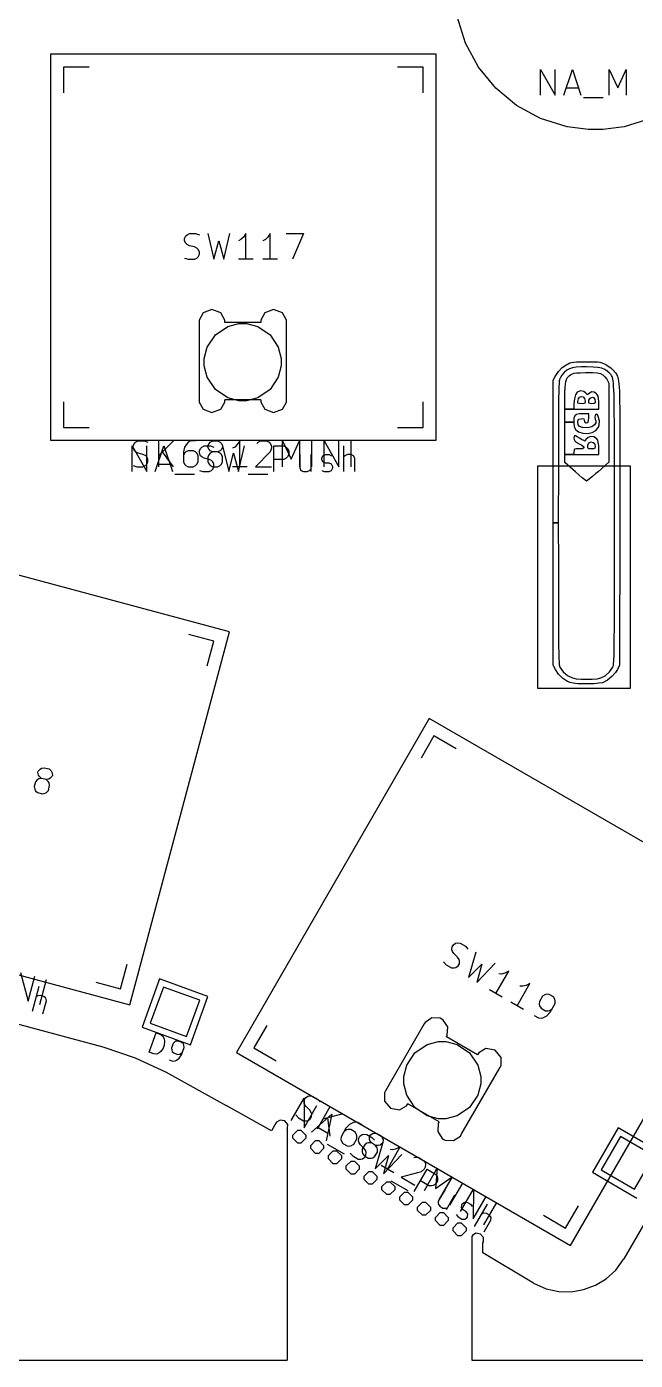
# Model space of a CAD drawing. Extents: x 0 to 141, y 0 to 216.
# Drawn here: x 77.2 to 100.8, y 110.3 to 162.2 of the extents above; entities that cross this region are included whole.
import ezdxf

# ---------------------------------------------------------------- set-up
doc = ezdxf.new("R2010")
doc.units = 0
doc.layers.get('0').update_dxf_attribs({"linetype": 'CONTINUOUS'})

msp = doc.modelspace()

# ---------------------------------------------------------------- linework, layer by layer
at = {"color": 0}
for p, q in [((94.2206, 161.539), (93.901, 162.571)), ((94.7279, 160.605), (94.2206, 161.539)), ((93.0836, 161.104), (78.0838, 161.104)), ((78.0838, 161.104), (78.0838, 146.104)), ((93.0836, 146.104), (93.0836, 161.104)), ((79.5845, 160.603), (78.5841, 160.603)), ((78.5841, 160.603), (78.5841, 159.603)), ((92.5834, 160.603), (91.5843, 160.603)), ((92.5834, 159.603), (92.5834, 160.603)), ((95.4003, 159.79), (94.7279, 160.605)), ((97.1462, 159.516), (97.1462, 160.517)), ((97.1462, 160.517), (97.7166, 159.516)), ((97.7166, 159.516), (97.7166, 160.517)), ((98.0503, 159.516), (98.3837, 160.517)), ((98.3837, 160.517), (98.7171, 159.516)), ((99.8128, 159.516), (99.8128, 160.517)), ((99.8128, 160.517), (100.146, 159.803)), ((100.146, 159.803), (100.48, 160.517)), ((100.48, 160.517), (100.48, 159.516)), ((96.2131, 159.119), (95.4003, 159.79)), ((98.1452, 159.803), (98.6222, 159.803)), ((97.1476, 158.612), (96.2131, 159.119)), ((98.8123, 159.421), (99.5743, 159.421)), ((98.1798, 158.292), (97.1476, 158.612)), ((101.429, 158.612), (100.397, 158.292)), ((99.0106, 158.18), (98.1798, 158.292)), ((99.289, 158.18), (99.0106, 158.18)), ((99.5659, 158.18), (99.289, 158.18)), ((100.397, 158.292), (99.5659, 158.18)), ((83.2982, 153.95), (83.3452, 154.045)), ((83.2982, 153.855), (83.2982, 153.95)), ((83.3452, 154.045), (83.3935, 154.094)), ((83.3935, 154.094), (83.4884, 154.141)), ((83.4884, 154.141), (83.7269, 154.141)), ((83.7269, 154.141), (83.8701, 154.094)), ((84.2024, 154.141), (84.4405, 153.142)), ((84.8222, 153.142), (85.0593, 154.141)), ((85.5846, 153.998), (85.4879, 153.904)), ((85.6795, 154.141), (85.5846, 153.998)), ((85.6795, 153.142), (85.6795, 154.141)), ((86.5367, 153.998), (86.4415, 153.904)), ((86.6316, 154.141), (86.5367, 153.998)), ((86.6316, 153.142), (86.6316, 154.141)), ((87.2504, 154.141), (87.9175, 154.141)), ((87.9175, 154.141), (87.4889, 153.142)), ((83.3452, 153.76), (83.2982, 153.855)), ((83.3935, 153.712), (83.3452, 153.76)), ((83.4884, 153.665), (83.3935, 153.712)), ((83.6785, 153.617), (83.4884, 153.665)), ((83.7738, 153.57), (83.6785, 153.617)), ((83.8218, 153.522), (83.7738, 153.57)), ((83.8701, 153.427), (83.8218, 153.522)), ((83.8701, 153.332), (83.8701, 153.427)), ((84.4405, 153.142), (84.6307, 153.855)), ((84.6307, 153.855), (84.8222, 153.142)), ((85.4879, 153.904), (85.393, 153.855)), ((86.4415, 153.904), (86.3452, 153.855)), ((83.2982, 153.188), (83.4415, 153.142)), ((83.4415, 153.142), (83.6785, 153.142)), ((83.6785, 153.142), (83.7738, 153.188)), ((83.7738, 153.188), (83.8218, 153.236)), ((83.8218, 153.236), (83.8701, 153.332)), ((85.9649, 153.142), (85.393, 153.142)), ((86.917, 153.142), (86.3452, 153.142)), ((84.0147, 151.056), (83.8592, 150.775)), ((84.358, 151.182), (84.0147, 151.056)), ((84.7012, 151.056), (84.358, 151.182)), ((84.8582, 150.775), (84.7012, 151.056)), ((86.414, 151.056), (86.2584, 150.775)), ((86.7586, 151.182), (86.414, 151.056)), ((87.1015, 151.056), (86.7586, 151.182)), ((87.2589, 150.775), (87.1015, 151.056)), ((83.8592, 150.775), (83.8592, 150.682)), ((83.8592, 150.682), (83.8592, 147.682)), ((84.4973, 150.202), (84.9739, 150.525)), ((84.8582, 150.682), (84.8582, 150.775)), ((86.2584, 150.682), (84.8582, 150.682)), ((84.9739, 150.525), (85.4121, 150.642)), ((85.4121, 150.642), (85.5581, 150.642)), ((85.5581, 150.642), (85.7042, 150.642)), ((85.7042, 150.642), (86.1427, 150.525)), ((86.1427, 150.525), (86.6193, 150.202)), ((86.2584, 150.775), (86.2584, 150.682)), ((87.2589, 150.682), (87.2589, 150.775)), ((87.2589, 147.682), (87.2589, 150.682)), ((84.176, 149.725), (84.4973, 150.202)), ((86.6193, 150.202), (86.9403, 149.725)), ((84.0588, 149.287), (84.176, 149.725)), ((84.0588, 149.141), (84.0588, 149.287)), ((86.9403, 149.725), (87.0589, 149.287)), ((87.0589, 149.287), (87.0589, 149.141)), ((84.0588, 148.996), (84.0588, 149.141)), ((84.176, 148.558), (84.0588, 148.996)), ((87.0589, 148.996), (86.9403, 148.558)), ((87.0589, 149.141), (87.0589, 148.996)), ((97.718, 148.586), (97.8394, 148.778)), ((97.8394, 148.778), (97.9812, 148.927)), ((97.9812, 148.927), (98.1646, 149.049)), ((98.1675, 148.828), (98.075, 148.749)), ((98.1646, 149.049), (98.2211, 149.08)), ((98.2666, 148.885), (98.1675, 148.828)), ((98.2211, 149.08), (98.2871, 149.111)), ((98.3837, 148.922), (98.2666, 148.885)), ((98.2871, 149.111), (98.3534, 149.133)), ((98.3534, 149.133), (98.4359, 149.145)), ((98.5354, 148.945), (98.3837, 148.922)), ((98.4359, 149.145), (98.5464, 149.152)), ((98.7323, 148.955), (98.5354, 148.945)), ((98.5464, 149.152), (98.7005, 149.155)), ((98.7005, 149.155), (99.0713, 149.155)), ((98.9362, 148.958), (98.7323, 148.955)), ((99.1856, 148.952), (98.9362, 148.958)), ((99.0713, 149.155), (99.241, 149.153)), ((99.3771, 148.937), (99.1856, 148.952)), ((99.241, 149.153), (99.3634, 149.148)), ((99.3634, 149.148), (99.4558, 149.135)), ((99.5232, 148.908), (99.3771, 148.937)), ((99.4558, 149.135), (99.5288, 149.116)), ((99.6403, 148.861), (99.5232, 148.908)), ((99.5288, 149.116), (99.599, 149.087)), ((99.599, 149.087), (99.6819, 149.047)), ((99.7384, 148.792), (99.6403, 148.861)), ((99.6819, 149.047), (99.6929, 149.04)), ((99.6929, 149.04), (99.8732, 148.923)), ((99.8128, 148.721), (99.7384, 148.792)), ((99.8732, 148.923), (100.01, 148.785)), ((100.01, 148.785), (100.014, 148.781)), ((100.014, 148.781), (100.043, 148.744)), ((84.4973, 148.081), (84.176, 148.558)), ((86.9403, 148.558), (86.6193, 148.081)), ((97.6383, 148.438), (97.718, 148.586)), ((97.6383, 142.901), (97.6383, 148.438)), ((97.8627, 148.293), (97.8574, 148.204)), ((97.8683, 148.362), (97.8627, 148.293)), ((97.874, 148.415), (97.8683, 148.362)), ((97.8807, 148.453), (97.874, 148.415)), ((97.8888, 148.482), (97.8807, 148.453)), ((97.8972, 148.506), (97.8888, 148.482)), ((97.904, 148.521), (97.8972, 148.506)), ((97.977, 148.635), (97.904, 148.521)), ((98.0641, 148.74), (97.977, 148.635)), ((98.075, 148.749), (98.0641, 148.74)), ((98.1026, 148.156), (98.1149, 148.291)), ((98.1149, 148.291), (98.1315, 148.394)), ((98.1315, 148.394), (98.1534, 148.47)), ((98.1534, 148.47), (98.1812, 148.528)), ((98.1812, 148.528), (98.2169, 148.573)), ((98.2169, 148.573), (98.261, 148.612)), ((98.261, 148.612), (98.3135, 148.65)), ((98.3135, 148.65), (98.3298, 148.663)), ((98.3298, 148.663), (98.3823, 148.69)), ((98.3823, 148.69), (98.4511, 148.71)), ((98.4511, 148.71), (98.5502, 148.722)), ((98.5502, 148.722), (98.6924, 148.73)), ((98.6924, 148.73), (98.8921, 148.737)), ((98.8921, 148.737), (98.939, 148.737)), ((98.939, 148.737), (99.1704, 148.739)), ((99.1704, 148.739), (99.3454, 148.726)), ((99.3454, 148.726), (99.4752, 148.697)), ((99.4752, 148.697), (99.5729, 148.649)), ((99.5729, 148.649), (99.6502, 148.576)), ((99.6502, 148.576), (99.7176, 148.475)), ((99.7176, 148.475), (99.8058, 148.325)), ((99.8058, 148.325), (99.8058, 147.309)), ((99.8883, 148.645), (99.8128, 148.721)), ((99.9091, 148.617), (99.8883, 148.645)), ((99.9271, 148.584), (99.9091, 148.617)), ((99.9423, 148.54), (99.9271, 148.584)), ((99.9575, 148.483), (99.9423, 148.54)), ((99.9698, 148.41), (99.9575, 148.483)), ((99.9793, 148.317), (99.9698, 148.41)), ((99.9892, 148.198), (99.9793, 148.317)), ((100.043, 148.744), (100.07, 148.71)), ((100.07, 148.71), (100.094, 148.676)), ((100.094, 148.676), (100.116, 148.641)), ((100.116, 148.641), (100.135, 148.598)), ((100.135, 148.598), (100.153, 148.546)), ((100.153, 148.546), (100.168, 148.48)), ((100.168, 148.48), (100.181, 148.397)), ((100.181, 148.397), (100.193, 148.295)), ((100.193, 148.295), (100.203, 148.168)), ((84.9739, 147.76), (84.4973, 148.081)), ((85.4121, 147.642), (84.9739, 147.76)), ((86.1427, 147.76), (85.7042, 147.642)), ((86.6193, 148.081), (86.1427, 147.76)), ((97.8461, 147.779), (97.8436, 147.574)), ((97.8503, 147.95), (97.8461, 147.779)), ((97.8531, 148.091), (97.8503, 147.95)), ((97.8574, 148.204), (97.8531, 148.091)), ((98.0874, 147.491), (98.0902, 147.763)), ((98.0902, 147.763), (98.0944, 147.982)), ((98.0944, 147.982), (98.1026, 148.156)), ((98.4596, 147.721), (98.4444, 147.519)), ((98.4994, 147.876), (98.4596, 147.721)), ((98.5643, 147.974), (98.4994, 147.876)), ((98.589, 147.992), (98.5643, 147.974)), ((98.7157, 148.026), (98.589, 147.992)), ((98.5905, 147.611), (98.6236, 147.719)), ((98.6236, 147.719), (98.6607, 147.781)), ((98.6607, 147.781), (98.728, 147.812)), ((98.8328, 147.997), (98.7157, 148.026)), ((98.728, 147.812), (98.7972, 147.793)), ((98.7972, 147.793), (98.8522, 147.729)), ((98.902, 147.939), (98.8328, 147.997)), ((98.8522, 147.729), (98.8741, 147.625)), ((98.9528, 147.881), (98.902, 147.939)), ((98.9859, 147.877), (98.9528, 147.881)), ((99.03, 147.921), (98.9859, 147.877)), ((99.0244, 147.662), (99.0769, 147.745)), ((99.121, 147.982), (99.03, 147.921)), ((99.0769, 147.745), (99.1651, 147.775)), ((99.2244, 147.979), (99.121, 147.982)), ((99.1651, 147.775), (99.1994, 147.768)), ((99.1994, 147.768), (99.2505, 147.706)), ((99.3221, 147.914), (99.2244, 147.979)), ((99.3373, 147.896), (99.3221, 147.914)), ((99.3814, 147.823), (99.3373, 147.896)), ((99.4033, 147.731), (99.3814, 147.823)), ((99.4117, 147.595), (99.4033, 147.731)), ((99.9959, 148.055), (99.9892, 148.198)), ((100.003, 147.88), (99.9959, 148.055)), ((100.008, 147.671), (100.003, 147.88)), ((100.203, 148.168), (100.21, 148.014)), ((100.21, 148.014), (100.216, 147.83)), ((100.216, 147.83), (100.222, 147.613)), ((78.5841, 147.603), (78.5841, 146.604)), ((83.8592, 147.682), (83.8592, 147.588)), ((83.8592, 147.588), (84.0147, 147.307)), ((84.0147, 147.307), (84.358, 147.181)), ((84.358, 147.181), (84.7012, 147.307)), ((84.7012, 147.307), (84.8582, 147.588)), ((86.2584, 147.682), (84.8582, 147.682)), ((84.8582, 147.588), (84.8582, 147.682)), ((85.5581, 147.642), (85.4121, 147.642)), ((85.7042, 147.642), (85.5581, 147.642)), ((86.2584, 147.682), (86.2584, 147.588)), ((86.2584, 147.588), (86.414, 147.307)), ((86.414, 147.307), (86.7586, 147.181)), ((86.7586, 147.181), (87.1015, 147.307)), ((87.1015, 147.307), (87.2589, 147.588)), ((87.2589, 147.588), (87.2589, 147.682)), ((92.5834, 146.604), (92.5834, 147.603)), ((97.8422, 147.332), (97.8408, 147.049)), ((97.8436, 147.574), (97.8422, 147.332)), ((98.0874, 147.309), (98.0874, 147.491)), ((98.0874, 147.161), (98.0874, 147.309)), ((98.0874, 147.309), (99.4117, 147.309)), ((98.4444, 147.309), (98.0874, 147.309)), ((98.4444, 147.519), (98.4444, 147.309)), ((98.6014, 147.552), (98.5905, 147.611)), ((98.6635, 147.528), (98.6014, 147.552)), ((98.7309, 147.525), (98.6635, 147.528)), ((98.8233, 147.528), (98.7309, 147.525)), ((98.8646, 147.552), (98.8233, 147.528)), ((98.8741, 147.609), (98.8646, 147.552)), ((98.8741, 147.625), (98.8741, 147.609)), ((99.0177, 147.607), (99.0244, 147.662)), ((99.0286, 147.551), (99.0177, 147.607)), ((99.0755, 147.528), (99.0286, 147.551)), ((99.1429, 147.525), (99.0755, 147.528)), ((99.2297, 147.533), (99.1429, 147.525)), ((99.2657, 147.564), (99.2297, 147.533)), ((99.2505, 147.706), (99.2685, 147.593)), ((99.2685, 147.593), (99.2657, 147.564)), ((99.4117, 147.309), (99.4117, 147.595)), ((99.8058, 147.309), (99.8058, 145.249)), ((100.013, 147.425), (100.008, 147.671)), ((100.015, 147.139), (100.013, 147.425)), ((100.222, 147.613), (100.226, 147.356)), ((100.226, 147.356), (100.229, 147.06)), ((97.8394, 146.721), (97.838, 146.346)), ((97.8408, 147.049), (97.8394, 146.721)), ((98.086, 146.808), (98.0874, 147.161)), ((98.086, 145.554), (98.086, 146.808)), ((98.086, 146.808), (98.4359, 146.808)), ((98.4359, 146.808), (98.086, 146.808)), ((98.4444, 146.959), (98.4359, 146.808)), ((98.4359, 146.808), (98.4359, 146.795)), ((98.4359, 146.795), (98.4553, 146.63)), ((98.4772, 147.056), (98.4444, 146.959)), ((98.5464, 147.108), (98.4772, 147.056)), ((98.6663, 147.128), (98.5464, 147.108)), ((98.5972, 146.826), (98.6056, 146.881)), ((98.6028, 146.711), (98.5972, 146.826)), ((98.655, 146.641), (98.6028, 146.711)), ((98.6056, 146.881), (98.6398, 146.928)), ((98.6398, 146.928), (98.7227, 146.944)), ((98.7683, 147.131), (98.6663, 147.128)), ((98.7227, 146.944), (98.7735, 146.949)), ((99.0177, 147.131), (98.7683, 147.131)), ((98.7735, 146.949), (98.8261, 146.933)), ((98.8261, 146.933), (98.8385, 146.886)), ((98.8385, 146.886), (98.8589, 146.827)), ((98.8589, 146.827), (98.9182, 146.786)), ((98.9182, 146.786), (98.9859, 146.793)), ((98.9859, 146.793), (98.994, 146.804)), ((98.994, 146.804), (99.0106, 146.871)), ((99.0106, 146.871), (99.0177, 146.972)), ((99.0177, 146.972), (99.0177, 147.131)), ((99.242, 146.706), (99.1401, 146.623)), ((99.289, 146.784), (99.242, 146.706)), ((99.2643, 147.066), (99.2505, 147.009)), ((99.2505, 147.009), (99.2724, 146.92)), ((99.2822, 147.089), (99.2643, 147.066)), ((99.2724, 146.92), (99.2904, 146.859)), ((99.3221, 147.114), (99.2822, 147.089)), ((99.2904, 146.859), (99.289, 146.784)), ((99.3553, 147.09), (99.3221, 147.114)), ((99.3909, 147.03), (99.3553, 147.09)), ((99.4435, 146.863), (99.3909, 147.03)), ((99.3937, 146.616), (99.4255, 146.696)), ((99.4255, 146.696), (99.4435, 146.863)), ((100.018, 146.808), (100.015, 147.139)), ((100.02, 146.43), (100.018, 146.808)), ((100.229, 147.06), (100.23, 146.72)), ((100.23, 146.72), (100.232, 146.333)), ((78.5841, 146.604), (79.5845, 146.604)), ((91.5843, 146.604), (92.5834, 146.604)), ((97.838, 146.346), (97.8366, 145.919)), ((98.4472, 146.251), (98.4444, 146.192)), ((98.4444, 146.192), (98.4483, 146.134)), ((98.462, 146.281), (98.4472, 146.251)), ((98.4553, 146.63), (98.5132, 146.516)), ((98.4994, 146.279), (98.462, 146.281)), ((98.5711, 146.243), (98.4994, 146.279)), ((98.5132, 146.516), (98.6166, 146.437)), ((98.6896, 146.171), (98.5711, 146.243)), ((98.6166, 146.437), (98.7944, 146.375)), ((98.7654, 146.602), (98.655, 146.641)), ((98.7393, 146.14), (98.6896, 146.171)), ((98.7901, 146.597), (98.7654, 146.602)), ((98.9873, 146.586), (98.7901, 146.597)), ((98.7944, 146.375), (98.9817, 146.363)), ((98.9912, 146.211), (98.9115, 146.13)), ((98.9817, 146.363), (99.1538, 146.401)), ((99.1401, 146.623), (98.9873, 146.586)), ((99.1002, 146.246), (98.9912, 146.211)), ((99.2173, 146.235), (99.1002, 146.246)), ((99.1538, 146.401), (99.296, 146.487)), ((99.3179, 146.178), (99.2173, 146.235)), ((99.296, 146.487), (99.3937, 146.616)), ((99.3719, 146.106), (99.3179, 146.178)), ((100.021, 146.002), (100.02, 146.43)), ((100.232, 146.333), (100.232, 144.848)), ((78.0838, 146.104), (93.0836, 146.104)), ((81.2504, 144.885), (81.2504, 145.886)), ((81.2504, 145.886), (81.8226, 144.885)), ((81.2973, 145.887), (81.3442, 145.983)), ((81.2973, 145.792), (81.2973, 145.887)), ((81.3442, 145.697), (81.2973, 145.792)), ((81.3442, 145.983), (81.3925, 146.031)), ((81.3925, 145.65), (81.3442, 145.697)), ((81.3925, 146.031), (81.4874, 146.079)), ((81.4874, 145.602), (81.3925, 145.65)), ((81.4874, 146.079), (81.7259, 146.079)), ((81.7259, 146.079), (81.8677, 146.031)), ((81.8226, 144.885), (81.8226, 145.886)), ((82.1559, 144.885), (82.4879, 145.886)), ((82.2964, 145.078), (82.2964, 146.079)), ((82.8682, 146.079), (82.2964, 145.507)), ((82.8682, 145.078), (82.4399, 145.65)), ((82.4879, 145.886), (82.8216, 144.885)), ((83.2968, 145.84), (83.2485, 145.65)), ((83.2485, 145.65), (83.2485, 145.269)), ((83.3921, 145.983), (83.2968, 145.84)), ((83.3452, 145.65), (83.2968, 145.602)), ((83.4401, 145.697), (83.3452, 145.65)), ((83.4401, 146.031), (83.3921, 145.983)), ((83.5353, 146.079), (83.4401, 146.031)), ((83.6306, 145.697), (83.4401, 145.697)), ((83.7255, 146.079), (83.5353, 146.079)), ((83.7255, 145.65), (83.6306, 145.697)), ((83.7738, 145.602), (83.7255, 145.65)), ((83.8701, 145.696), (83.917, 145.791)), ((83.8701, 145.601), (83.8701, 145.696)), ((83.917, 145.791), (83.9653, 145.838)), ((83.9653, 145.838), (84.0602, 145.886)), ((84.0602, 145.886), (84.2973, 145.886)), ((84.2024, 145.887), (84.249, 145.983)), ((84.2024, 145.84), (84.2024, 145.887)), ((84.249, 145.746), (84.2024, 145.84)), ((84.249, 145.983), (84.2973, 146.031)), ((84.2973, 145.697), (84.249, 145.746)), ((84.2973, 146.031), (84.3926, 146.079)), ((84.2973, 145.886), (84.4405, 145.838)), ((84.3926, 145.65), (84.2973, 145.697)), ((84.3926, 145.65), (84.2973, 145.602)), ((84.3926, 146.079), (84.5827, 146.079)), ((84.5827, 145.65), (84.3926, 145.65)), ((84.5827, 146.079), (84.6776, 146.031)), ((84.6776, 145.697), (84.5827, 145.65)), ((84.6776, 145.602), (84.5827, 145.65)), ((84.6776, 146.031), (84.7259, 145.983)), ((84.7259, 145.746), (84.6776, 145.697)), ((84.7259, 145.983), (84.7729, 145.887)), ((84.7729, 145.84), (84.7259, 145.746)), ((84.7729, 145.887), (84.7729, 145.84)), ((84.7743, 145.886), (85.0124, 144.885)), ((85.2495, 145.84), (85.1546, 145.792)), ((85.3447, 145.936), (85.2495, 145.84)), ((85.4396, 146.079), (85.3447, 145.936)), ((85.393, 144.885), (85.6312, 145.886)), ((85.4396, 145.078), (85.4396, 146.079)), ((86.6302, 145.65), (86.0584, 145.078)), ((86.1067, 145.983), (86.1536, 146.031)), ((86.1536, 146.031), (86.2485, 146.079)), ((86.2485, 146.079), (86.487, 146.079)), ((86.487, 146.079), (86.5822, 146.031)), ((86.5822, 146.031), (86.6302, 145.983)), ((86.6302, 145.983), (86.6771, 145.887)), ((86.6771, 145.792), (86.6302, 145.65)), ((86.6771, 145.887), (86.6771, 145.792)), ((86.7738, 144.885), (86.7738, 145.886)), ((86.7738, 145.886), (87.1555, 145.886)), ((87.1058, 145.078), (87.1058, 146.079)), ((87.1058, 146.079), (87.4391, 145.364)), ((87.1555, 145.886), (87.2504, 145.838)), ((87.2504, 145.838), (87.2973, 145.791)), ((87.2973, 145.791), (87.3457, 145.696)), ((87.3457, 145.696), (87.3457, 145.553)), ((87.4391, 145.364), (87.7729, 146.079)), ((87.7729, 146.079), (87.7729, 145.078)), ((88.2495, 145.078), (88.2495, 146.079)), ((88.725, 145.078), (88.725, 146.079)), ((88.725, 146.079), (89.2969, 145.078)), ((89.2969, 145.078), (89.2969, 146.079)), ((89.4884, 144.885), (89.4884, 145.886)), ((89.7738, 145.078), (89.7738, 146.079)), ((97.8366, 145.919), (97.8366, 144.3)), ((98.4483, 145.723), (98.4444, 145.661)), ((98.4444, 145.661), (98.4444, 145.554)), ((98.4483, 146.134), (98.4733, 146.08)), ((98.4705, 145.755), (98.4483, 145.723)), ((98.527, 145.767), (98.4705, 145.755)), ((98.4733, 146.08), (98.5326, 146.032)), ((98.6384, 145.769), (98.527, 145.767)), ((98.5326, 146.032), (98.6413, 145.971)), ((98.6413, 145.769), (98.6384, 145.769)), ((98.6413, 145.971), (98.7446, 145.912)), ((98.7707, 145.778), (98.6413, 145.769)), ((98.8233, 146.09), (98.7393, 146.14)), ((98.7446, 145.912), (98.8233, 145.85)), ((98.8314, 145.805), (98.7707, 145.778)), ((98.8674, 146.076), (98.8233, 146.09)), ((98.8233, 145.85), (98.8314, 145.805)), ((98.8935, 146.098), (98.8674, 146.076)), ((98.9115, 146.13), (98.8935, 146.098)), ((98.9817, 145.875), (98.9845, 145.91)), ((98.9873, 145.808), (98.9817, 145.875)), ((98.9845, 145.91), (99.0244, 145.999)), ((99.0191, 145.777), (98.9873, 145.808)), ((99.096, 145.77), (99.0191, 145.777)), ((99.0244, 145.999), (99.1016, 146.039)), ((99.1249, 145.769), (99.096, 145.77)), ((99.1016, 146.039), (99.1969, 146.02)), ((99.2173, 145.773), (99.1249, 145.769)), ((99.1969, 146.02), (99.242, 145.978)), ((99.2586, 145.796), (99.2173, 145.773)), ((99.242, 145.978), (99.2685, 145.875)), ((99.2685, 145.853), (99.2586, 145.796)), ((99.2685, 145.875), (99.2685, 145.853)), ((99.3923, 146.024), (99.3719, 146.106)), ((99.4075, 145.898), (99.3923, 146.024)), ((99.4117, 145.785), (99.4075, 145.898)), ((99.4117, 145.554), (99.4117, 145.785)), ((100.021, 140.353), (100.021, 146.002)), ((81.2973, 145.125), (81.4395, 145.078)), ((81.6776, 145.554), (81.4874, 145.602)), ((81.7728, 145.507), (81.6776, 145.554)), ((81.6776, 145.078), (81.7728, 145.125)), ((81.8212, 145.459), (81.7728, 145.507)), ((81.7728, 145.125), (81.8212, 145.174)), ((81.8677, 145.364), (81.8212, 145.459)), ((81.8212, 145.174), (81.8677, 145.269)), ((81.8677, 145.269), (81.8677, 145.364)), ((82.2508, 145.172), (82.7264, 145.172)), ((83.2968, 145.602), (83.2485, 145.507)), ((83.2485, 145.269), (83.2968, 145.174)), ((83.2968, 145.174), (83.3452, 145.125)), ((83.3452, 145.125), (83.4401, 145.078)), ((83.6306, 145.078), (83.7255, 145.125)), ((83.7255, 145.125), (83.7738, 145.174)), ((83.8207, 145.507), (83.7738, 145.602)), ((83.7738, 145.174), (83.8207, 145.269)), ((83.8207, 145.269), (83.8207, 145.507)), ((83.917, 145.504), (83.8701, 145.601)), ((83.9653, 145.457), (83.917, 145.504)), ((84.0602, 145.409), (83.9653, 145.457)), ((84.2504, 145.362), (84.0602, 145.409)), ((84.249, 145.554), (84.2024, 145.459)), ((84.2024, 145.459), (84.2024, 145.269)), ((84.2024, 145.269), (84.249, 145.174)), ((84.2973, 145.602), (84.249, 145.554)), ((84.249, 145.174), (84.2973, 145.125)), ((84.3456, 145.314), (84.2504, 145.362)), ((84.2973, 145.125), (84.3926, 145.078)), ((84.394, 145.267), (84.3456, 145.314)), ((84.4405, 145.172), (84.394, 145.267)), ((84.4405, 145.076), (84.4405, 145.172)), ((84.5827, 145.078), (84.6776, 145.125)), ((84.7259, 145.554), (84.6776, 145.602)), ((84.6776, 145.125), (84.7259, 145.174)), ((84.7729, 145.459), (84.7259, 145.554)), ((84.7259, 145.174), (84.7729, 145.269)), ((84.7729, 145.269), (84.7729, 145.459)), ((85.0124, 144.885), (85.2029, 145.601)), ((85.2029, 145.601), (85.393, 144.885)), ((87.1555, 145.362), (86.7738, 145.362)), ((87.2504, 145.409), (87.1555, 145.362)), ((87.2973, 145.457), (87.2504, 145.409)), ((87.3457, 145.553), (87.2973, 145.457)), ((87.7743, 145.553), (87.7743, 145.029)), ((88.2026, 145.553), (88.2026, 144.885)), ((88.6312, 145.409), (88.6795, 145.504)), ((88.6312, 145.362), (88.6312, 145.409)), ((88.6795, 145.267), (88.6312, 145.362)), ((88.6795, 145.504), (88.7748, 145.553)), ((88.7748, 145.219), (88.6795, 145.267)), ((88.7748, 145.553), (88.9166, 145.553)), ((88.9166, 145.219), (88.7748, 145.219)), ((88.9166, 145.553), (89.0115, 145.504)), ((89.0115, 145.172), (88.9166, 145.219)), ((89.0598, 145.076), (89.0115, 145.172)), ((89.5368, 145.504), (89.4884, 145.457)), ((89.6317, 145.553), (89.5368, 145.504)), ((89.7738, 145.553), (89.6317, 145.553)), ((89.8701, 145.504), (89.7738, 145.553)), ((89.9171, 145.409), (89.8701, 145.504)), ((89.9171, 144.885), (89.9171, 145.409)), ((98.086, 145.244), (98.086, 145.554)), ((98.086, 145.554), (99.4117, 145.554)), ((98.4444, 145.554), (98.086, 145.554)), ((98.498, 144.88), (98.086, 145.244)), ((99.8058, 145.249), (99.3856, 144.884)), ((81.4395, 145.078), (81.6776, 145.078)), ((82.9165, 144.791), (83.6785, 144.791)), ((83.4401, 145.078), (83.6306, 145.078)), ((83.8701, 144.934), (84.0123, 144.885)), ((84.0123, 144.885), (84.2504, 144.885)), ((84.2504, 144.885), (84.3456, 144.934)), ((84.3456, 144.934), (84.394, 144.981)), ((84.3926, 145.078), (84.5827, 145.078)), ((84.394, 144.981), (84.4405, 145.076)), ((85.725, 145.078), (85.1546, 145.078)), ((85.7747, 144.791), (86.5367, 144.791)), ((86.0584, 145.078), (86.6771, 145.078)), ((87.7743, 145.029), (87.8223, 144.934)), ((87.8223, 144.934), (87.9175, 144.885)), ((87.9175, 144.885), (88.0593, 144.885)), ((88.0593, 144.885), (88.156, 144.934)), ((88.156, 144.934), (88.2026, 144.981)), ((88.6312, 144.934), (88.7264, 144.885)), ((88.7264, 144.885), (88.9166, 144.885)), ((88.9166, 144.885), (89.0115, 144.934)), ((89.0115, 144.934), (89.0598, 145.029)), ((89.0598, 145.029), (89.0598, 145.076)), ((97.0361, 136.462), (97.0361, 145.112)), ((97.0361, 145.112), (100.637, 145.112)), ((98.6413, 144.753), (98.498, 144.88)), ((98.7668, 144.647), (98.6413, 144.753)), ((98.8646, 144.567), (98.7668, 144.647)), ((99.0505, 144.603), (98.9722, 144.54)), ((99.1637, 144.695), (99.0505, 144.603)), ((99.3013, 144.812), (99.1637, 144.695)), ((99.3856, 144.884), (99.3013, 144.812)), ((100.232, 144.848), (100.23, 144.377)), ((100.637, 145.112), (100.637, 136.462)), ((97.8366, 144.3), (97.8352, 143.634)), ((98.9238, 144.523), (98.8646, 144.567)), ((98.9362, 144.518), (98.9238, 144.523)), ((98.9722, 144.54), (98.9362, 144.518)), ((100.23, 144.235), (100.229, 143.557)), ((100.23, 144.377), (100.23, 144.235)), ((97.8352, 143.634), (97.8352, 142.901)), ((100.229, 143.557), (100.227, 142.812)), ((85.0441, 138.657), (70.5556, 142.539)), ((97.6383, 137.368), (97.6383, 142.901)), ((97.6383, 142.901), (97.8352, 142.901)), ((97.8352, 142.901), (97.6383, 142.901)), ((97.8352, 142.901), (97.8352, 142.428)), ((100.227, 142.812), (100.218, 137.368)), ((97.8352, 142.428), (97.8366, 141.736)), ((97.8366, 141.736), (97.8366, 140.04)), ((97.8366, 140.04), (97.838, 139.591)), ((100.02, 139.874), (100.021, 140.353)), ((97.838, 139.591), (97.8394, 139.196)), ((100.018, 139.076), (100.02, 139.449)), ((100.02, 139.449), (100.02, 139.874)), ((97.8394, 139.196), (97.8408, 138.848)), ((100.017, 138.749), (100.018, 139.076)), ((81.1622, 124.168), (85.0441, 138.657)), ((84.4324, 138.303), (83.4665, 138.562)), ((97.8408, 138.848), (97.8422, 138.546)), ((97.8422, 138.546), (97.8447, 138.289)), ((100.013, 138.225), (100.015, 138.467)), ((100.015, 138.467), (100.017, 138.749)), ((84.1735, 137.337), (84.4324, 138.303)), ((97.8447, 138.289), (97.8475, 138.068)), ((97.8475, 138.068), (97.8503, 137.885)), ((97.8503, 137.885), (97.8546, 137.734)), ((100.007, 137.852), (100.01, 138.021)), ((100.01, 138.021), (100.013, 138.225)), ((97.7223, 137.199), (97.6383, 137.368)), ((97.8546, 137.734), (97.8574, 137.609)), ((97.8574, 137.609), (97.8627, 137.513)), ((97.8627, 137.513), (97.8683, 137.437)), ((97.8683, 137.437), (97.874, 137.381)), ((97.874, 137.381), (97.8807, 137.34)), ((99.9684, 137.323), (99.9765, 137.352)), ((99.9765, 137.352), (99.9836, 137.39)), ((99.9836, 137.39), (99.9892, 137.442)), ((99.9892, 137.442), (99.9945, 137.51)), ((99.9945, 137.51), (99.9987, 137.6)), ((99.9987, 137.6), (100.003, 137.711)), ((100.003, 137.711), (100.007, 137.852)), ((100.218, 137.368), (100.134, 137.197)), ((97.8408, 137.021), (97.7223, 137.199)), ((98.0034, 136.86), (97.8408, 137.021)), ((97.8807, 137.34), (97.8877, 137.311)), ((97.8877, 137.311), (97.8958, 137.288)), ((97.8958, 137.288), (97.8987, 137.283)), ((97.8987, 137.283), (98.0225, 137.102)), ((98.1879, 136.736), (98.0034, 136.86)), ((98.0225, 137.102), (98.1908, 136.958)), ((98.1908, 136.958), (98.3851, 136.867)), ((98.3851, 136.867), (98.3865, 136.867)), ((98.3865, 136.867), (98.5326, 136.838)), ((98.5326, 136.838), (98.7242, 136.821)), ((99.1528, 136.823), (99.3415, 136.839)), ((99.3415, 136.839), (99.4847, 136.868)), ((99.4847, 136.868), (99.6625, 136.955)), ((99.6625, 136.955), (99.8266, 137.1)), ((99.9215, 136.92), (99.7521, 136.783)), ((99.8266, 137.1), (99.9518, 137.284)), ((100.065, 137.085), (99.9215, 136.92)), ((99.9518, 137.284), (99.9603, 137.299)), ((99.9603, 137.299), (99.9684, 137.323)), ((100.134, 137.197), (100.065, 137.085)), ((100.637, 136.462), (97.0361, 136.462)), ((98.2913, 136.69), (98.1879, 136.736)), ((98.4155, 136.664), (98.2913, 136.69)), ((98.589, 136.645), (98.4155, 136.664)), ((98.7958, 136.636), (98.589, 136.645)), ((98.7242, 136.821), (98.9376, 136.816)), ((99.0134, 136.635), (98.7958, 136.636)), ((98.9376, 136.816), (99.1528, 136.823)), ((99.2258, 136.642), (99.0134, 136.635)), ((99.4103, 136.659), (99.2258, 136.642)), ((99.5497, 136.683), (99.4103, 136.659)), ((99.5796, 136.693), (99.5497, 136.683)), ((99.7521, 136.783), (99.5796, 136.693)), ((92.8137, 135.298), (85.313, 122.308)), ((105.804, 127.799), (92.8137, 135.298)), ((92.9968, 134.615), (92.4966, 133.75)), ((93.8622, 134.116), (92.9968, 134.615)), ((77.5917, 133.198), (77.6041, 133.245)), ((77.6041, 133.245), (77.6746, 133.325)), ((77.6746, 133.325), (77.7339, 133.358)), ((77.7339, 133.358), (77.8372, 133.379)), ((77.8372, 133.379), (78.0217, 133.331)), ((78.0217, 133.331), (78.1018, 133.259)), ((78.1018, 133.259), (78.1346, 133.201)), ((78.1346, 133.201), (78.1569, 133.096)), ((77.494, 132.83), (77.4442, 132.647)), ((77.5642, 132.91), (77.494, 132.83)), ((77.622, 132.945), (77.5642, 132.91)), ((77.6139, 133.095), (77.5917, 133.198)), ((77.6471, 133.036), (77.6139, 133.095)), ((77.7268, 132.965), (77.622, 132.945)), ((77.7268, 132.965), (77.6471, 133.036)), ((77.9103, 132.916), (77.7268, 132.965)), ((78.015, 132.938), (77.9103, 132.916)), ((77.99, 132.846), (77.9103, 132.916)), ((78.0246, 132.788), (77.99, 132.846)), ((77.9956, 132.498), (78.045, 132.683)), ((78.0729, 132.971), (78.015, 132.938)), ((78.045, 132.683), (78.0246, 132.788)), ((78.1445, 133.051), (78.0729, 132.971)), ((78.1569, 133.096), (78.1445, 133.051)), ((77.4442, 132.647), (77.4651, 132.542)), ((77.4651, 132.542), (77.4996, 132.485)), ((77.4996, 132.485), (77.5794, 132.413)), ((77.5794, 132.413), (77.7628, 132.365)), ((77.7628, 132.365), (77.8676, 132.386)), ((77.8676, 132.386), (77.9254, 132.42)), ((77.9254, 132.42), (77.9956, 132.498)), ((66.6736, 128.05), (81.1622, 124.168)), ((98.3036, 114.808), (105.804, 127.799)), ((93.7052, 126.414), (93.7521, 126.497)), ((93.7521, 126.497), (93.8417, 126.555)), ((93.8417, 126.555), (93.9063, 126.573)), ((93.9063, 126.573), (94.0125, 126.566)), ((94.0125, 126.566), (94.2192, 126.448)), ((93.6985, 126.308), (93.7052, 126.414)), ((93.7161, 126.243), (93.6985, 126.308)), ((93.774, 126.154), (93.7161, 126.243)), ((93.9161, 126.018), (93.774, 126.154)), ((93.974, 125.929), (93.9161, 126.018)), ((94.2192, 126.448), (94.3183, 126.334)), ((94.6312, 126.209), (94.3377, 125.224)), ((107.286, 126.245), (100.386, 114.294)), ((80.8083, 124.78), (81.0673, 125.746)), ((93.3718, 125.837), (93.4724, 125.724)), ((93.4724, 125.724), (93.6777, 125.605)), ((93.6777, 125.605), (93.7839, 125.598)), ((93.7839, 125.598), (93.8484, 125.616)), ((93.8484, 125.616), (93.938, 125.674)), ((93.938, 125.674), (93.9864, 125.757)), ((93.992, 125.863), (93.974, 125.929)), ((93.9864, 125.757), (93.992, 125.863)), ((94.3377, 125.224), (94.8602, 125.747)), ((94.6672, 125.034), (95.3742, 125.78)), ((94.8602, 125.747), (94.6672, 125.034)), ((95.4098, 124.605), (95.91, 125.472)), ((95.91, 125.472), (95.7559, 125.395)), ((70.7249, 125.047), (80.1095, 122.534)), ((76.9126, 125.42), (77.2047, 124.306)), ((77.2047, 124.306), (77.4637, 125.272)), ((77.6647, 124.183), (77.924, 125.148)), ((79.8421, 125.039), (80.8083, 124.78)), ((82.3267, 125.178), (81.6434, 123.299)), ((84.2063, 124.494), (82.3267, 125.178)), ((95.6261, 125.36), (95.5202, 125.367)), ((95.7559, 125.395), (95.6261, 125.36)), ((96.2353, 124.129), (96.7341, 124.995)), ((96.581, 124.919), (96.4502, 124.885)), ((96.7341, 124.995), (96.581, 124.919)), ((77.374, 123.923), (77.6333, 124.889)), ((77.5808, 124.509), (77.5215, 124.474)), ((77.6841, 124.529), (77.5808, 124.509)), ((77.8235, 124.492), (77.6841, 124.529)), ((77.9018, 124.422), (77.8235, 124.492)), ((77.924, 124.317), (77.9018, 124.422)), ((82.477, 124.857), (81.963, 123.448)), ((83.8867, 124.345), (82.477, 124.857)), ((83.523, 122.615), (84.2063, 124.494)), ((95.6578, 124.463), (95.1632, 124.748)), ((96.4502, 124.885), (96.3443, 124.89)), ((97.2164, 124.496), (97.0979, 124.291)), ((97.306, 124.555), (97.2164, 124.496)), ((97.3709, 124.573), (97.306, 124.555)), ((97.4771, 124.567), (97.3709, 124.573)), ((97.6422, 124.471), (97.4771, 124.567)), ((97.7, 124.382), (97.6422, 124.471)), ((77.7875, 123.811), (77.924, 124.317)), ((83.3727, 122.935), (83.8867, 124.345)), ((96.4819, 123.986), (95.9873, 124.272)), ((97.0979, 124.291), (97.0911, 124.185)), ((97.0911, 124.185), (97.1091, 124.119)), ((97.1091, 124.119), (97.167, 124.03)), ((97.167, 124.03), (97.3321, 123.935)), ((97.3321, 123.935), (97.4383, 123.928)), ((97.3847, 123.74), (97.5212, 123.881)), ((97.4383, 123.928), (97.5046, 123.946)), ((97.5046, 123.946), (97.5928, 124.006)), ((97.5212, 123.881), (97.7113, 124.211)), ((97.718, 124.317), (97.7, 124.382)), ((97.7113, 124.211), (97.718, 124.317)), ((81.963, 123.448), (83.3727, 122.935)), ((86.4969, 123.358), (85.9966, 122.491)), ((92.6179, 123.421), (91.1172, 120.824)), ((92.6511, 123.482), (92.6179, 123.421)), ((92.921, 123.657), (92.6511, 123.482)), ((93.2423, 123.643), (92.921, 123.657)), ((93.3027, 123.607), (93.2423, 123.643)), ((93.3619, 123.573), (93.3027, 123.607)), ((93.5359, 123.303), (93.3619, 123.573)), ((96.8939, 123.748), (97.0594, 123.653)), ((97.0594, 123.653), (97.1656, 123.646)), ((97.1656, 123.646), (97.2301, 123.664)), ((97.2301, 123.664), (97.3847, 123.74)), ((81.6434, 123.299), (83.523, 122.615)), ((81.9146, 122.319), (82.1877, 123.07)), ((82.1877, 123.07), (82.3666, 123.005)), ((82.3666, 123.005), (82.4618, 122.931)), ((82.4618, 122.931), (82.5073, 122.833)), ((93.4833, 122.921), (93.5179, 122.982)), ((94.6961, 122.221), (93.4833, 122.921)), ((93.5179, 122.982), (93.5359, 123.303)), ((80.1095, 122.534), (81.3731, 122.104)), ((82.0939, 122.254), (81.9146, 122.319)), ((82.3736, 122.355), (82.3115, 122.295)), ((82.4604, 122.484), (82.3736, 122.355)), ((82.5003, 122.592), (82.4604, 122.484)), ((82.5168, 122.749), (82.5003, 122.592)), ((82.5073, 122.833), (82.5168, 122.749)), ((82.8516, 122.666), (82.7871, 122.488)), ((82.7871, 122.488), (82.7966, 122.403)), ((82.7966, 122.403), (82.8188, 122.355)), ((82.8188, 122.355), (82.8781, 122.293)), ((82.9137, 122.725), (82.8516, 122.666)), ((82.962, 122.747), (82.9137, 122.725)), ((83.0474, 122.757), (82.962, 122.747)), ((83.1906, 122.706), (83.0474, 122.757)), ((83.1536, 122.273), (83.2157, 122.331)), ((83.1769, 122.224), (83.2817, 122.51)), ((83.2485, 122.644), (83.1906, 122.706)), ((83.2721, 122.595), (83.2485, 122.644)), ((83.2817, 122.51), (83.2721, 122.595)), ((85.9966, 122.491), (86.8634, 121.991)), ((92.2584, 122.3), (92.735, 122.621)), ((92.735, 122.621), (93.1732, 122.738)), ((93.1732, 122.738), (93.3193, 122.738)), ((93.3193, 122.738), (93.4653, 122.738)), ((93.4653, 122.738), (93.9038, 122.621)), ((93.9038, 122.621), (94.3804, 122.3)), ((95.0186, 122.466), (94.7431, 122.302)), ((95.3767, 122.402), (95.0186, 122.466)), ((95.6109, 122.123), (95.3767, 122.402)), ((81.3731, 122.104), (82.5803, 121.544)), ((82.2138, 122.25), (82.0939, 122.254)), ((82.3115, 122.295), (82.2138, 122.25)), ((82.7017, 122.032), (82.8449, 121.98)), ((82.8449, 121.98), (82.9289, 121.989)), ((82.8781, 122.293), (83.0213, 122.24)), ((82.9289, 121.989), (82.9786, 122.013)), ((82.9786, 122.013), (83.0887, 122.094)), ((83.0213, 122.24), (83.1053, 122.25)), ((83.0887, 122.094), (83.1769, 122.224)), ((83.1053, 122.25), (83.1536, 122.273)), ((85.313, 122.308), (98.3036, 114.808)), ((91.8199, 121.384), (91.9371, 121.823)), ((91.9371, 121.823), (92.2584, 122.3)), ((94.3804, 122.3), (94.7014, 121.823)), ((94.7431, 122.302), (94.6961, 122.221)), ((94.7014, 121.823), (94.82, 121.384)), ((95.5629, 121.721), (95.6084, 121.802)), ((95.6084, 121.802), (95.6109, 122.123)), ((82.5803, 121.544), (84.9175, 120.252)), ((91.8199, 121.237), (91.8199, 121.384)), ((94.0622, 119.123), (95.5629, 121.721)), ((94.82, 121.384), (94.82, 121.237)), ((91.1172, 120.824), (91.0703, 120.744)), ((91.8199, 121.092), (91.8199, 121.237)), ((91.9371, 120.654), (91.8199, 121.092)), ((94.82, 121.092), (94.7014, 120.654)), ((94.82, 121.237), (94.82, 121.092)), ((86.6814, 119.272), (84.9175, 120.252)), ((87.4476, 119.67), (87.9479, 120.537)), ((87.9479, 120.537), (87.9422, 119.385)), ((87.9422, 119.385), (88.4424, 120.25)), ((87.9493, 120.362), (87.9546, 120.468)), ((87.9658, 120.297), (87.9493, 120.362)), ((87.9546, 120.468), (88.0029, 120.551)), ((88.0251, 120.209), (87.9658, 120.297)), ((88.0029, 120.551), (88.0911, 120.61)), ((88.0911, 120.61), (88.156, 120.628)), ((88.156, 120.628), (88.2632, 120.621)), ((88.2632, 120.621), (88.4686, 120.503)), ((88.4686, 120.503), (88.5694, 120.39)), ((91.0703, 120.744), (91.0678, 120.422)), ((91.0678, 120.422), (91.3021, 120.144)), ((91.6601, 120.08), (91.9357, 120.244)), ((91.9357, 120.244), (91.984, 120.323)), ((92.2584, 120.177), (91.9371, 120.654)), ((93.1968, 119.623), (91.984, 120.323)), ((94.7014, 120.654), (94.3804, 120.177)), ((87.6212, 119.892), (87.7217, 119.779)), ((87.7217, 119.779), (87.927, 119.659)), ((88.1655, 120.073), (88.0251, 120.209)), ((88.0992, 119.67), (88.1874, 119.73)), ((88.2248, 119.983), (88.1655, 120.073)), ((88.1874, 119.73), (88.2357, 119.812)), ((88.2414, 119.918), (88.2248, 119.983)), ((88.2304, 119.218), (89.0199, 119.917)), ((88.2357, 119.812), (88.2414, 119.918)), ((88.4633, 119.35), (88.9635, 120.216)), ((89.4581, 119.931), (88.6781, 119.721)), ((89.0199, 119.917), (88.8076, 118.885)), ((88.9593, 119.064), (88.8739, 119.774)), ((91.3021, 120.144), (91.6601, 120.08)), ((92.735, 119.856), (92.2584, 120.177)), ((93.1732, 119.738), (92.735, 119.856)), ((93.3193, 119.738), (93.1732, 119.738)), ((93.4653, 119.738), (93.3193, 119.738)), ((93.9038, 119.856), (93.4653, 119.738)), ((94.3804, 120.177), (93.9038, 119.856)), ((86.8497, 119.564), (86.6814, 119.272)), ((86.8729, 119.605), (86.8497, 119.564)), ((87.0109, 119.688), (86.8729, 119.605)), ((87.1911, 119.657), (87.0109, 119.688)), ((87.3083, 119.516), (87.1911, 119.657)), ((87.2836, 119.315), (87.3054, 119.356)), ((87.2836, 119.315), (87.2836, 110.349)), ((87.3054, 119.356), (87.3083, 119.516)), ((87.5097, 119.102), (87.6956, 119.29)), ((87.6956, 119.29), (87.7591, 119.29)), ((87.7591, 119.29), (87.8209, 119.29)), ((87.8209, 119.29), (88.0099, 119.102)), ((87.927, 119.659), (88.0346, 119.654)), ((88.0346, 119.654), (88.0992, 119.67)), ((88.4562, 119.418), (88.8683, 119.18)), ((89.5738, 119.368), (89.3837, 119.039)), ((89.5918, 119.304), (89.5022, 119.246)), ((89.7103, 119.511), (89.5738, 119.368)), ((89.6567, 119.321), (89.5918, 119.304)), ((89.7625, 119.315), (89.6567, 119.321)), ((89.8645, 119.586), (89.7103, 119.511)), ((89.928, 119.219), (89.7625, 119.315)), ((89.9294, 119.604), (89.8645, 119.586)), ((89.9873, 119.131), (89.928, 119.219)), ((90.0356, 119.597), (89.9294, 119.604)), ((90.201, 119.502), (90.0356, 119.597)), ((93.1609, 119.564), (93.1443, 119.243)), ((93.1443, 119.243), (93.3168, 118.973)), ((93.1968, 119.623), (93.1609, 119.564)), ((100.163, 119.386), (99.1623, 117.656)), ((101.895, 118.387), (100.163, 119.386)), ((87.5097, 119.039), (87.5097, 119.102)), ((87.5097, 118.977), (87.5097, 119.039)), ((87.6956, 118.79), (87.5097, 118.977)), ((87.7591, 118.79), (87.6956, 118.79)), ((87.8209, 118.79), (87.7591, 118.79)), ((88.0099, 118.977), (87.8209, 118.79)), ((88.0099, 119.102), (88.0099, 119.039)), ((88.0099, 119.039), (88.0099, 118.977)), ((88.2026, 118.703), (88.3888, 118.889)), ((88.2026, 118.64), (88.2026, 118.703)), ((88.3888, 118.889), (88.452, 118.889)), ((88.452, 118.889), (88.5141, 118.889)), ((88.5141, 118.889), (88.7017, 118.703)), ((88.7017, 118.703), (88.7017, 118.64)), ((88.8436, 118.755), (89.5022, 118.374)), ((89.3837, 119.039), (89.377, 118.933)), ((89.377, 118.933), (89.3946, 118.868)), ((89.3946, 118.868), (89.4539, 118.779)), ((89.4539, 118.779), (89.6179, 118.684)), ((89.7241, 118.677), (89.7901, 118.695)), ((89.7901, 118.695), (89.8783, 118.754)), ((89.8783, 118.754), (89.9982, 118.959)), ((90.0038, 119.065), (89.9873, 119.131)), ((89.9982, 118.959), (90.0038, 119.065)), ((90.0659, 118.874), (90.0726, 118.98)), ((90.0836, 118.807), (90.0659, 118.874)), ((90.0726, 118.98), (90.1196, 119.063)), ((90.1418, 118.719), (90.0836, 118.807)), ((90.1196, 119.063), (90.2092, 119.12)), ((90.2836, 118.583), (90.1418, 118.719)), ((90.2092, 119.12), (90.2741, 119.138)), ((90.3041, 118.728), (90.2092, 118.562)), ((90.2741, 119.138), (90.3799, 119.131)), ((90.3923, 118.787), (90.3041, 118.728)), ((90.3799, 119.131), (90.5866, 119.013)), ((90.4572, 118.804), (90.3923, 118.787)), ((90.5648, 118.798), (90.4572, 118.804)), ((90.4875, 118.951), (90.4946, 119.057)), ((90.5055, 118.886), (90.4875, 118.951)), ((90.4946, 119.057), (90.5178, 119.098)), ((90.5648, 118.798), (90.5055, 118.886)), ((90.5178, 119.098), (90.6074, 119.158)), ((90.7288, 118.703), (90.5648, 118.798)), ((90.5866, 119.013), (90.6861, 118.9)), ((90.6074, 119.158), (90.672, 119.175)), ((90.672, 119.175), (90.7782, 119.169)), ((90.9987, 118.775), (90.7052, 117.789)), ((90.8346, 118.696), (90.7288, 118.703)), ((90.7881, 118.613), (90.7288, 118.703)), ((90.7782, 119.169), (90.9436, 119.073)), ((90.901, 118.714), (90.8346, 118.696)), ((90.9891, 118.772), (90.901, 118.714)), ((90.9436, 119.073), (91.0015, 118.984)), ((91.0124, 118.813), (90.9891, 118.772)), ((91.0015, 118.984), (91.0195, 118.919)), ((91.0195, 118.919), (91.0124, 118.813)), ((93.3168, 118.973), (93.3771, 118.937)), ((93.3771, 118.937), (93.4364, 118.903)), ((93.4364, 118.903), (93.7588, 118.888)), ((93.7588, 118.888), (94.0276, 119.064)), ((94.0276, 119.064), (94.0622, 119.123)), ((100.254, 119.046), (99.5041, 117.747)), ((101.553, 118.295), (100.254, 119.046)), ((88.2026, 118.577), (88.2026, 118.64)), ((88.3888, 118.39), (88.2026, 118.577)), ((88.452, 118.39), (88.3888, 118.39)), ((88.5141, 118.39), (88.452, 118.39)), ((88.7017, 118.577), (88.5141, 118.39)), ((88.7017, 118.64), (88.7017, 118.577)), ((88.8944, 118.303), (89.082, 118.489)), ((88.8944, 118.24), (88.8944, 118.303)), ((88.8944, 118.178), (88.8944, 118.24)), ((89.082, 117.989), (88.8944, 118.178)), ((89.082, 118.489), (89.1452, 118.489)), ((89.1452, 118.489), (89.2073, 118.489)), ((89.2073, 118.489), (89.3946, 118.303)), ((89.3946, 118.178), (89.2073, 117.989)), ((89.3946, 118.303), (89.3946, 118.24)), ((89.3946, 118.24), (89.3946, 118.178)), ((89.6179, 118.684), (89.7241, 118.677)), ((89.7393, 118.402), (89.8384, 118.29)), ((89.8384, 118.29), (90.0451, 118.171)), ((90.0451, 118.171), (90.1513, 118.164)), ((90.1513, 118.164), (90.2159, 118.182)), ((90.2092, 118.562), (90.2021, 118.456)), ((90.2021, 118.456), (90.2201, 118.392)), ((90.2159, 118.182), (90.3055, 118.24)), ((90.2201, 118.392), (90.278, 118.303)), ((90.278, 118.303), (90.4434, 118.207)), ((90.3414, 118.493), (90.2836, 118.583)), ((90.3055, 118.24), (90.3524, 118.322)), ((90.3594, 118.429), (90.3414, 118.493)), ((90.3524, 118.322), (90.3594, 118.429)), ((90.4434, 118.207), (90.5496, 118.201)), ((90.5496, 118.201), (90.6142, 118.218)), ((90.6142, 118.218), (90.7038, 118.277)), ((90.7038, 118.277), (90.799, 118.442)), ((90.7052, 117.789), (91.2276, 118.313)), ((90.8043, 118.549), (90.7881, 118.613)), ((90.799, 118.442), (90.8043, 118.549)), ((91.0347, 117.599), (91.7416, 118.346)), ((91.2276, 118.313), (91.0347, 117.599)), ((91.186, 117.778), (91.6852, 118.645)), ((91.4012, 118.533), (91.295, 118.54)), ((91.5321, 118.569), (91.4012, 118.533)), ((91.6852, 118.645), (91.5321, 118.569)), ((92.2154, 118.229), (92.2803, 118.247)), ((92.2803, 118.247), (92.3865, 118.24)), ((92.3865, 118.24), (92.5932, 118.121)), ((100.803, 116.997), (101.553, 118.295)), ((89.1452, 117.989), (89.082, 117.989)), ((89.2073, 117.989), (89.1452, 117.989)), ((89.5876, 117.902), (89.7749, 118.09)), ((89.5876, 117.839), (89.5876, 117.902)), ((89.5876, 117.777), (89.5876, 117.839)), ((89.7749, 117.589), (89.5876, 117.777)), ((89.7749, 118.09), (89.8384, 118.09)), ((89.8384, 118.09), (89.9005, 118.09)), ((89.9005, 118.09), (90.0878, 117.902)), ((90.0878, 117.777), (89.9005, 117.589)), ((90.0878, 117.902), (90.0878, 117.839)), ((90.0878, 117.839), (90.0878, 117.777)), ((90.2808, 117.503), (90.4667, 117.69)), ((90.4667, 117.69), (90.5302, 117.69)), ((90.5302, 117.69), (90.5923, 117.69)), ((90.5923, 117.69), (90.781, 117.503)), ((91.4329, 117.636), (90.938, 117.922)), ((92.5022, 117.679), (91.7222, 117.469)), ((92.2306, 116.909), (92.7308, 117.774)), ((92.6151, 117.778), (92.5022, 117.679)), ((92.5932, 118.121), (92.6511, 118.032)), ((92.662, 117.861), (92.6151, 117.778)), ((92.6289, 116.946), (93.1291, 117.811)), ((92.6511, 118.032), (92.6691, 117.967)), ((92.6691, 117.967), (92.662, 117.861)), ((92.7308, 117.774), (93.0603, 117.584)), ((93.1291, 117.811), (93.0603, 117.026)), ((99.1623, 117.656), (100.894, 116.655)), ((99.5041, 117.747), (100.803, 116.997)), ((89.8384, 117.589), (89.7749, 117.589)), ((89.9005, 117.589), (89.8384, 117.589)), ((90.2808, 117.439), (90.2808, 117.503)), ((90.2808, 117.377), (90.2808, 117.439)), ((90.4667, 117.19), (90.2808, 117.377)), ((90.5302, 117.19), (90.4667, 117.19)), ((90.5923, 117.19), (90.5302, 117.19)), ((90.781, 117.377), (90.5923, 117.19)), ((90.781, 117.503), (90.781, 117.439)), ((90.781, 117.439), (90.781, 117.377)), ((90.974, 117.103), (91.1599, 117.289)), ((91.1599, 117.289), (91.2234, 117.289)), ((91.2234, 117.289), (91.2855, 117.289)), ((91.2855, 117.289), (91.4742, 117.103)), ((91.3172, 117.326), (91.9773, 116.944)), ((91.7222, 117.469), (92.2584, 117.159)), ((92.7985, 117.13), (92.4691, 117.321)), ((92.9707, 117.142), (92.9047, 117.124)), ((93.0589, 117.201), (92.9707, 117.142)), ((93.1305, 117.323), (93.0589, 117.201)), ((93.0603, 117.584), (93.1196, 117.496)), ((93.0603, 117.026), (93.7066, 117.478)), ((93.1196, 117.496), (93.1376, 117.429)), ((93.1376, 117.429), (93.1305, 117.323)), ((93.7066, 117.478), (93.2064, 116.612)), ((93.6184, 116.374), (94.1186, 117.239)), ((90.974, 117.04), (90.974, 117.103)), ((90.974, 116.978), (90.974, 117.04)), ((91.1599, 116.79), (90.974, 116.978)), ((91.2234, 116.79), (91.1599, 116.79)), ((91.2855, 116.79), (91.2234, 116.79)), ((91.4742, 116.978), (91.2855, 116.79)), ((91.4742, 117.103), (91.4742, 117.04)), ((91.4742, 117.04), (91.4742, 116.978)), ((91.6658, 116.703), (91.8531, 116.889)), ((91.6658, 116.64), (91.6658, 116.703)), ((91.6658, 116.578), (91.6658, 116.64)), ((91.8531, 116.889), (91.9166, 116.889)), ((91.9166, 116.889), (91.9787, 116.889)), ((91.9787, 116.889), (92.166, 116.703)), ((92.166, 116.703), (92.166, 116.64)), ((92.166, 116.64), (92.166, 116.578)), ((92.9047, 117.124), (92.7985, 117.13)), ((93.4311, 116.986), (93.1679, 116.532)), ((93.8018, 116.772), (93.4681, 116.195)), ((94.0304, 116.136), (94.5307, 117.002)), ((94.5307, 117.002), (94.5265, 115.85)), ((94.5265, 115.85), (95.0253, 116.716)), ((91.8531, 116.389), (91.6658, 116.578)), ((91.9166, 116.389), (91.8531, 116.389)), ((91.9787, 116.389), (91.9166, 116.389)), ((92.166, 116.578), (91.9787, 116.389)), ((92.359, 116.302), (92.5463, 116.49)), ((92.359, 116.239), (92.359, 116.302)), ((92.359, 116.177), (92.359, 116.239)), ((92.5463, 115.989), (92.359, 116.177)), ((92.5463, 116.49), (92.6098, 116.49)), ((92.6098, 116.49), (92.6716, 116.49)), ((92.6716, 116.49), (92.8592, 116.302)), ((92.8592, 116.177), (92.6716, 115.989)), ((92.8592, 116.302), (92.8592, 116.239)), ((92.8592, 116.239), (92.8592, 116.177)), ((93.1679, 116.532), (93.1623, 116.426)), ((93.1623, 116.426), (93.2201, 116.337)), ((93.2201, 116.337), (93.3443, 116.265)), ((93.3443, 116.265), (93.4501, 116.26)), ((93.4501, 116.26), (93.515, 116.276)), ((94.0703, 116.286), (94.0774, 116.392)), ((94.1296, 116.198), (94.0703, 116.286)), ((94.0774, 116.392), (94.1007, 116.433)), ((94.1007, 116.433), (94.1903, 116.493)), ((94.2538, 116.126), (94.1296, 116.198)), ((94.1903, 116.493), (94.2964, 116.485)), ((94.3116, 116.036), (94.2538, 116.126)), ((94.2964, 116.485), (94.4203, 116.414)), ((94.4203, 116.414), (94.4785, 116.326)), ((94.5815, 115.551), (95.0817, 116.418)), ((94.9385, 115.612), (95.4387, 116.479)), ((98.1206, 115.491), (98.6208, 116.357)), ((92.6098, 115.989), (92.5463, 115.989)), ((92.6716, 115.989), (92.6098, 115.989)), ((93.0522, 115.903), (93.2381, 116.09)), ((93.0522, 115.839), (93.0522, 115.903)), ((93.0522, 115.777), (93.0522, 115.839)), ((93.2381, 115.59), (93.0522, 115.777)), ((93.2381, 116.09), (93.3016, 116.09)), ((93.3016, 115.59), (93.2381, 115.59)), ((93.3016, 116.09), (93.3633, 116.09)), ((93.3633, 115.59), (93.3016, 115.59)), ((93.3633, 116.09), (93.5524, 115.903)), ((93.5524, 115.777), (93.3633, 115.59)), ((93.5524, 115.903), (93.5524, 115.839)), ((93.5524, 115.839), (93.5524, 115.777)), ((93.7451, 115.503), (93.9313, 115.689)), ((93.8636, 116.021), (93.9214, 115.933)), ((93.9214, 115.933), (94.0869, 115.836)), ((93.9313, 115.689), (93.9945, 115.689)), ((93.9945, 115.689), (94.0566, 115.689)), ((94.0566, 115.689), (94.2453, 115.503)), ((94.0869, 115.836), (94.1931, 115.831)), ((94.1931, 115.831), (94.2813, 115.889)), ((94.2813, 115.889), (94.306, 115.93)), ((94.306, 115.93), (94.3116, 116.036)), ((94.9318, 116.064), (94.8669, 116.046)), ((95.039, 116.057), (94.9318, 116.064)), ((94.9523, 115.338), (95.214, 115.791)), ((95.1618, 115.985), (95.039, 116.057)), ((95.2211, 115.897), (95.1618, 115.985)), ((95.214, 115.791), (95.2211, 115.897)), ((97.2552, 115.991), (98.1206, 115.491)), ((93.7451, 115.439), (93.7451, 115.503)), ((93.7451, 115.378), (93.7451, 115.439)), ((93.9313, 115.189), (93.7451, 115.378)), ((93.9945, 115.189), (93.9313, 115.189)), ((94.0566, 115.189), (93.9945, 115.189)), ((94.2453, 115.378), (94.0566, 115.189)), ((94.2453, 115.503), (94.2453, 115.439)), ((94.2453, 115.439), (94.2453, 115.378)), ((94.4947, 115.205), (94.4714, 115.164)), ((94.4714, 115.164), (94.4714, 110.349)), ((94.6326, 115.288), (94.4947, 115.205)), ((94.8118, 115.256), (94.6326, 115.288)), ((94.9304, 115.116), (94.8118, 115.256)), ((94.9276, 114.956), (94.9304, 115.116)), ((94.9015, 114.53), (94.9043, 114.915)), ((94.9043, 114.915), (94.9276, 114.956)), ((96.8692, 113.352), (94.9015, 114.53)), ((100.073, 113.858), (100.386, 114.294)), ((99.2794, 113.265), (99.701, 113.517)), ((99.701, 113.517), (100.073, 113.858)), ((96.8692, 113.352), (97.3571, 113.13)), ((97.3571, 113.13), (97.8503, 113.021)), ((97.8503, 113.021), (98.3424, 113.014)), ((98.3424, 113.014), (98.8219, 113.098)), ((98.8219, 113.098), (99.2794, 113.265)), ((13.6302, 110.349), (87.2836, 110.349)), ((94.4714, 110.349), (134.191, 110.349))]:
    msp.add_line(p, q, dxfattribs=at)

doc.saveas('drawing.dxf')
